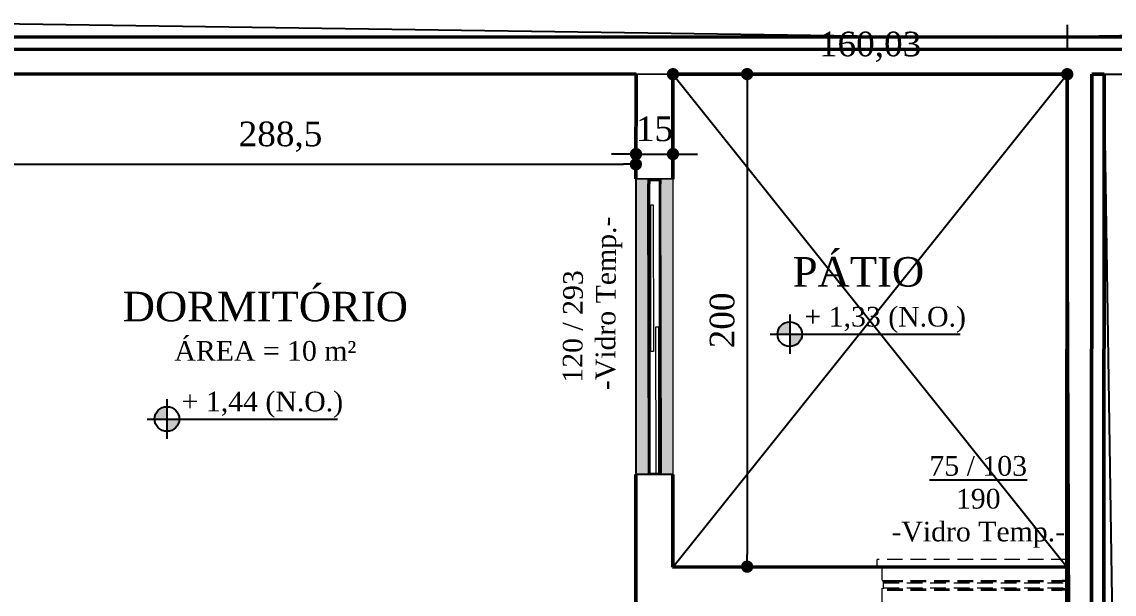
# Model space of a CAD drawing. Header units: centimetres. Extents: x -48696 to 156237, y -5617 to 29024.
# Drawn here: x -45395.8 to -44952.4, y 10919.8 to 11152.2 of the extents above; entities that cross this region are included whole.
import ezdxf

# ---------------------------------------------------------------- set-up
doc = ezdxf.new("R2010")
doc.units = ezdxf.units.CM
doc.linetypes.add('HIDDEN', pattern=[9.525, 6.35, -3.175])
doc.layers.add('A0 BV', color=7, linetype='Continuous', plot=False)
for name, color, linetype, lineweight in [('Hachura', 1, 'Continuous', 9), ('Parede Baixa', 5, 'Continuous', 50), ('Pisos Externos', 15, 'Continuous', 9), ('Portas - Janelas', 2, 'Continuous', 20), ('Projeção Viga', 1, 'HIDDEN', 9)]:
    doc.layers.add(name, color=color, linetype=linetype, lineweight=lineweight)
for name, color, linetype in [('Hachuria - Moveis', 1, 'Continuous'), ('Piso', 55, 'Continuous'), ('PN010', 1, 'Continuous'), ('Portas-Cotas', 2, 'Continuous'), ('Texto', 2, 'Continuous')]:
    doc.layers.add(name, color=color, linetype=linetype)
doc.styles.add('Valéria', font='romantic.ttf', dxfattribs={"height": 10})
doc.dimstyles.new('Cota - 50', dxfattribs={"dimtxt": 10, "dimasz": 5, "dimexe": 10, "dimexo": 20, "dimgap": 5, "dimtad": 1, "dimtxsty": 'Valéria', "dimblk": 'DOT', "dimcen": 0, "dimclrd": 12, "dimclre": 12, "dimclrt": 2, "dimazin": 2, "dimtfac": 1, "dimtix": 1, "dimtmove": 0, "dimatfit": 3, "dimldrblk": 'DOT', "dimfxl": 1, "dimarcsym": 0})

# ---------------------------------------------------------------- blocks, each defined once
blk = doc.blocks.new('_Dot')
at = {"color": 0, "linetype": 'ByBlock', "lineweight": -2}
blk.add_line((-0.5, 0), (-1, 0), dxfattribs=at)
at = {"color": 0, "linetype": 'ByBlock', "const_width": 0.5}
blk.add_lwpolyline([(-0.25, 0, 1), (0.25, 0, 1)], format="xyb", close=True, dxfattribs=at)
blk = doc.blocks.new('*D1788')
at = {"color": 12, "lineweight": -2, "transparency": 16777216}
for p, q in [((-45146.46, 11110.98), (-45146.46, 11088.51)), ((-45131.46, 11110.97), (-45131.46, 11088.51)), ((-45151.46, 11098.51), (-45156.46, 11098.51)), ((-45146.46, 11098.51), (-45131.46, 11098.51)), ((-45126.46, 11098.51), (-45121.46, 11098.51))]:
    blk.add_line(p, q, dxfattribs=at)
at = {"layer": 'Defpoints', "color": 0, "transparency": 16777216}
for p in [(-45146.46, 11130.98), (-45131.46, 11130.97), (-45131.46, 11098.51)]:
    blk.add_point(p, dxfattribs=at)
at = {"color": 12, "lineweight": -2, "transparency": 16777216, "xscale": 5, "yscale": 5, "zscale": 5}
blk.add_blockref('_Dot', (-45146.46, 11098.51), dxfattribs=at)
at = {"color": 12, "lineweight": -2, "transparency": 16777216, "xscale": 5, "yscale": 5, "zscale": 5, "rotation": 180}
blk.add_blockref('_Dot', (-45131.46, 11098.51), dxfattribs=at)
at = {"color": 2, "transparency": 16777216, "insert": (-45138.96, 11108.7), "char_height": 10, "attachment_point": 5, "style": 'Valéria'}
blk.add_mtext('15', dxfattribs=at)
blk = doc.blocks.new('*D1822')
at = {"layer": 'A0 BV', "color": 12, "lineweight": -2, "transparency": 16777216}
for p, q in [((-45435.02, 11111.07), (-45435.02, 11084.36)), ((-45146.52, 11110.9), (-45146.52, 11084.36)), ((-45430.02, 11094.36), (-45151.52, 11094.36))]:
    blk.add_line(p, q, dxfattribs=at)
at = {"layer": 'Defpoints', "color": 0, "transparency": 16777216}
for p in [(-45435.02, 11131.07), (-45146.52, 11130.9), (-45146.52, 11094.36)]:
    blk.add_point(p, dxfattribs=at)
at = {"layer": 'A0 BV', "color": 12, "lineweight": -2, "transparency": 16777216, "xscale": 5, "yscale": 5, "zscale": 5, "rotation": 180}
blk.add_blockref('_Dot', (-45435.02, 11094.36), dxfattribs=at)
at = {"layer": 'A0 BV', "color": 12, "lineweight": -2, "transparency": 16777216, "xscale": 5, "yscale": 5, "zscale": 5}
blk.add_blockref('_Dot', (-45146.52, 11094.36), dxfattribs=at)
at = {"layer": 'A0 BV', "color": 2, "transparency": 16777216, "insert": (-45290.77, 11105.51), "char_height": 10, "attachment_point": 5, "style": 'Valéria'}
blk.add_mtext('288,5', dxfattribs=at)
blk = doc.blocks.new('*D1836')
at = {"color": 12, "lineweight": -2, "transparency": 16777216}
for p, q in [((-45111.46, 11130.98), (-45091.35, 11130.98)), ((-45101.35, 11125.98), (-45101.35, 10935.98)), ((-45111.46, 10930.98), (-45091.35, 10930.98))]:
    blk.add_line(p, q, dxfattribs=at)
at = {"layer": 'Defpoints', "color": 0, "transparency": 16777216}
for p in [(-45131.46, 11130.98), (-45131.46, 10930.98), (-45101.35, 10930.98)]:
    blk.add_point(p, dxfattribs=at)
at = {"color": 12, "lineweight": -2, "transparency": 16777216, "xscale": 5, "yscale": 5, "zscale": 5}
for p, rotation in [((-45101.35, 11130.98), 90), ((-45101.35, 10930.98), 270)]:
    blk.add_blockref('_Dot', p, dxfattribs=dict(at, rotation=rotation))
at = {"color": 2, "transparency": 16777216, "insert": (-45111.47, 11030.98), "char_height": 10, "attachment_point": 5, "rotation": 90, "style": 'Valéria'}
blk.add_mtext('200', dxfattribs=at)
blk = doc.blocks.new('*D1837')
at = {"color": 12, "lineweight": -2, "transparency": 16777216}
for p, q in [((-44971.43, 11150.93), (-44971.43, 11140.93)), ((-45126.46, 11130.93), (-44976.43, 11130.93)), ((-45131.46, 11110.98), (-45131.46, 11120.93))]:
    blk.add_line(p, q, dxfattribs=at)
at = {"layer": 'Defpoints', "color": 0, "transparency": 16777216}
for p in [(-45131.46, 11130.98), (-44971.43, 11130.93), (-44971.43, 11130.93)]:
    blk.add_point(p, dxfattribs=at)
at = {"color": 12, "lineweight": -2, "transparency": 16777216, "xscale": 5, "yscale": 5, "zscale": 5, "rotation": 180}
blk.add_blockref('_Dot', (-45131.46, 11130.93), dxfattribs=at)
at = {"color": 12, "lineweight": -2, "transparency": 16777216, "xscale": 5, "yscale": 5, "zscale": 5}
blk.add_blockref('_Dot', (-44971.43, 11130.93), dxfattribs=at)
at = {"color": 2, "transparency": 16777216, "insert": (-45051.45, 11142.03), "char_height": 10, "attachment_point": 5, "style": 'Valéria'}
blk.add_mtext('160,03', dxfattribs=at)

msp = doc.modelspace()

# ---------------------------------------------------------------- hatches: boundary and pattern name
at = {"layer": 'Pisos Externos'}
h = msp.add_hatch(dxfattribs=at)
h.set_pattern_fill('AR-SAND', color=256, scale=0.05, angle=225.0885755)
h.set_pattern_definition([(262.5885755, (-38269.0849, -53091.436), (1.78949214, -1.67100301), [0, -1.9304, 0, -2.159, 0, -2.06375]), (232.5885755, (-38269.085, -53091.436), (0.95142842, -4.12219834), [0, -1.0414, 0, -1.7399, 0, -0.66675]), (192.5885755, (-38267.982, -53090.3297), (-2.78716461, -2.80597368), [0, -0.635, 0, -2.286, 0, -2.9845]), (182.5885755, (-38267.982, -53090.3297), (-1.90601143, -3.49070464), [0, -0.3175, 0, -1.4986, 0, -1.7145])])
h.paths.add_polyline_path([(-45146.48844, 11088.36508), (-45146.30293, 10968.36522), (-45141.30294, 10968.37295), (-45141.30603, 10970.37295), (-45141.48536, 11086.37281), (-45141.48845, 11088.37281)])
h.paths.add_polyline_path([(-45136.48845, 11088.38054), (-45136.48536, 11086.38054), (-45136.30603, 10970.38068), (-45136.30294, 10968.38068), (-45131.30295, 10968.38841), (-45131.48846, 11088.38827)])
at = {"layer": 'Portas - Janelas'}
h = msp.add_hatch(color=256, dxfattribs=at)
edge = h.paths.add_edge_path()
edge.add_arc((-45084.0543, 11025.3681), 5, 90, 180)
edge.add_line((-45089.0543, 11025.3681), (-45084.0543, 11025.3681))
edge.add_line((-45084.0543, 11025.3681), (-45084.0543, 11030.3681))
edge = h.paths.add_edge_path()
edge.add_arc((-45084.0543, 11025.3681), 5, 270, 360)
edge.add_line((-45079.0543, 11025.3681), (-45084.0543, 11025.3681))
edge.add_line((-45084.0543, 11025.3681), (-45084.0543, 11020.3681))
h = msp.add_hatch(color=256, dxfattribs=at)
edge = h.paths.add_edge_path()
edge.add_arc((-45336.85899, 10990.93585), 5, 90, 180)
edge.add_line((-45341.85899, 10990.93585), (-45336.85899, 10990.93585))
edge.add_line((-45336.85899, 10990.93585), (-45336.85899, 10995.93585))
edge = h.paths.add_edge_path()
edge.add_arc((-45336.85899, 10990.93585), 5, 270, 360)
edge.add_line((-45331.85899, 10990.93585), (-45336.85899, 10990.93585))
edge.add_line((-45336.85899, 10990.93585), (-45336.85899, 10985.93585))

# ---------------------------------------------------------------- linework, layer by layer
for p, q in [((-45738.53845, 11156.15298), (-45000.05574, 11145.75107)), ((-44354.75303, 11155.75244), (-45000.05574, 11145.75107)), ((-45738.53845, 11131.15482), (-44971.43446, 11130.93176)), ((-44971.43446, 11130.93176), (-44967.21533, 9832.89636)), ((-44937.1857, 9842.90048), (-44956.43446, 11130.92449)), ((-44956.43446, 11130.92449), (-44372.56003, 11130.92449))]:
    msp.add_line(p, q)
at = {"color": 5}
for p, q in [((-45131.48846, 11088.38827), (-45146.48846, 11088.39702)), ((-45131.55845, 10968.38829), (-45146.55845, 10968.39704))]:
    msp.add_line(p, q, dxfattribs=at)
at = {"layer": 'Hachura'}
for points in [[(-45139.47222, 11077.87591), (-45139.38023, 11018.37598), (-45140.38023, 11018.37444), (-45140.47222, 11077.87437), (-45139.47222, 11077.87591)], [(-45138.30371, 10968.87759), (-45138.39569, 11028.37752), (-45137.3957, 11028.37906)], [(-45137.3957, 11028.37906), (-45137.30371, 10968.87913)]]:
    msp.add_lwpolyline(points, dxfattribs=at)
at = {"layer": 'Hachuria - Moveis'}
for p, q in [((-45141.48845, 11088.37281), (-45141.48536, 11086.37281)), ((-45140.98536, 11086.37358), (-45141.48536, 11086.37281)), ((-45140.98767, 11087.87358), (-45136.98768, 11087.87977)), ((-45140.98767, 11087.87358), (-45140.98536, 11086.37358)), ((-45136.98768, 11087.87977), (-45136.98536, 11086.37977)), ((-45136.98536, 11086.37977), (-45136.48536, 11086.38054)), ((-45136.48845, 11088.38054), (-45136.48536, 11086.38054)), ((-45140.80603, 10970.37372), (-45141.30603, 10970.37295)), ((-45141.30294, 10968.37295), (-45141.30603, 10970.37295)), ((-45140.80371, 10968.87372), (-45140.80603, 10970.37372)), ((-45140.80371, 10968.87372), (-45136.80371, 10968.87991)), ((-45136.80603, 10970.37991), (-45136.30603, 10970.38068)), ((-45136.80371, 10968.87991), (-45136.80603, 10970.37991)), ((-45136.30294, 10968.38068), (-45136.30603, 10970.38068))]:
    msp.add_line(p, q, dxfattribs=at)
for centre in [(-45084.0543, 11025.3681), (-45336.85899, 10990.93585)]:
    msp.add_circle(centre, 5, dxfattribs=at)
at = {"layer": 'Parede Baixa'}
for p, q in [((-45738.53845, 11146.15297), (-44520.4958, 11145.79878)), ((-45738.53845, 11141.15297), (-44515.79851, 11140.79742)), ((-45435.01976, 11131.06656), (-45146.46362, 11130.98266)), ((-45146.48846, 11088.39702), (-45146.46362, 11130.98266)), ((-45131.48846, 11088.38827), (-45131.46362, 11130.97829)), ((-45131.46362, 11130.97829), (-44971.43446, 11130.93176)), ((-44971.7058, 10665.70496), (-44971.43446, 11130.93176)), ((-44961.99998, 10161.32623), (-44961.43446, 11130.92885)), ((-44961.43446, 11130.92885), (-44956.43446, 11130.9274)), ((-44956.99998, 10161.32726), (-44956.43446, 11130.9274)), ((-45146.66436, 10786.81474), (-45146.55845, 10968.39704)), ((-45131.58037, 10930.79827), (-45131.55845, 10968.38829)), ((-45131.60123, 10930.79825), (-44971.55111, 10930.92738))]:
    msp.add_line(p, q, dxfattribs=at)
at = {"layer": 'Piso'}
for p, q in [((-45131.58037, 10930.79827), (-44971.43446, 11130.93176)), ((-45131.46362, 11130.97829), (-44971.55986, 10930.92737)), ((-45141.30603, 10970.37295), (-45141.48536, 11086.37281)), ((-45140.80603, 10970.37372), (-45140.98536, 11086.37358)), ((-45136.98536, 11086.37977), (-45136.80603, 10970.37991)), ((-45136.30603, 10970.38068), (-45136.48536, 11086.38054))]:
    msp.add_line(p, q, dxfattribs=at)
at = {"layer": 'PN010'}
for p, q in [((-45146.48846, 11088.39702), (-45146.55845, 10968.39704)), ((-45084.0543, 11033.3681), (-45084.0543, 11017.3681)), ((-45092.0543, 11025.3681), (-45014.82455, 11025.3681)), ((-45336.85899, 10998.93585), (-45336.85899, 10982.93585)), ((-45344.85899, 10990.93585), (-45267.62923, 10990.93585))]:
    msp.add_line(p, q, dxfattribs=at)
at = {"layer": 'Portas - Janelas'}
msp.add_line((-45131.48846, 11088.38827), (-45131.55845, 10968.38829), dxfattribs=at)
at = {"layer": 'Projeção Viga'}
for p, q in [((-44971.55986, 10933.92737), (-45048.55986, 10933.92737)), ((-45048.55986, 10930.92737), (-45048.55986, 10933.92737)), ((-45046.55986, 10915.92737), (-45046.55986, 10930.92737)), ((-44971.55986, 10915.92737), (-44971.55986, 10930.92737)), ((-45046.55986, 10925.42737), (-45044.55986, 10925.42737)), ((-45046.05986, 10921.92737), (-45046.05986, 10924.92737)), ((-45046.05986, 10924.92737), (-45044.55986, 10924.92737)), ((-45044.55986, 10924.92737), (-45044.55986, 10925.42737)), ((-45044.55986, 10925.42737), (-44973.55986, 10925.42737)), ((-45044.55986, 10924.92737), (-44973.55986, 10924.92737)), ((-44971.55986, 10925.42737), (-44973.55986, 10925.42737)), ((-44973.55986, 10924.92737), (-44973.55986, 10925.42737)), ((-44972.05986, 10924.92737), (-44973.55986, 10924.92737)), ((-44972.05986, 10921.92737), (-44972.05986, 10924.92737)), ((-45046.05986, 10924.42737), (-44972.05986, 10924.42737)), ((-45046.05986, 10922.42737), (-44972.05986, 10922.42737)), ((-45044.55986, 10921.92737), (-44973.55986, 10921.92737)), ((-45044.55986, 10921.42737), (-44973.55986, 10921.42737)), ((-44972.05986, 10921.92737), (-44973.55986, 10921.92737)), ((-44973.55986, 10921.92737), (-44973.55986, 10921.42737)), ((-44971.55986, 10921.42737), (-44973.55986, 10921.42737))]:
    msp.add_line(p, q, dxfattribs=at)

# ---------------------------------------------------------------- texts
at = {"layer": 'Portas-Cotas', "insert": (-45164.11192, 11037.93238), "char_height": 8, "attachment_point": 5, "rotation": 89.6856787, "style": 'Valéria'}
msp.add_mtext('\\pxi-2.3669;120 / 293\\P\\pi0;-Vidro Temp.-', dxfattribs=at)
at = {"layer": 'Portas-Cotas', "insert": (-45056.16938, 11056.69884), "char_height": 12, "width": 112.4201183, "attachment_point": 2, "style": 'Valéria'}
msp.add_mtext('PÁTIO', dxfattribs=at)
at = {"layer": 'Portas-Cotas', "insert": (-45296.91034, 11042.5946), "char_height": 12, "attachment_point": 2, "style": 'Valéria'}
msp.add_mtext('DORMITÓRIO\\P{\\H0.6667x;ÁREA = 10 m²}', dxfattribs=at)
at = {"layer": 'Portas-Cotas', "insert": (-45082.55402, 10975.90424), "char_height": 8, "attachment_point": 1, "style": 'Valéria'}
msp.add_mtext_dynamic_manual_height_columns('\\pxqc;{\\L75 / 103\\P}190\\P-Vidro Temp.-', width=150, gutter_width=50, heights=[0], dxfattribs=at)
at = {"layer": 'Texto', "char_height": 8, "attachment_point": 1, "style": 'Valéria'}
for s, insert in [('+ 1,33 (N.O.)', (-45078.09082, 11036.47461)), ('+ 1,44 (N.O.)', (-45330.8955, 11002.04236))]:
    msp.add_mtext(s, dxfattribs=dict(at, insert=insert))

# ---------------------------------------------------------------- dimensions: what is measured, and where the dimension line sits
for base, p2, angle, picture, middle in [((-44971.43446, 11130.93176), (-44971.43446, 11130.93176), 180, '*D1837', (-45051.44904, 11142.03383)), ((-45101.35426, 10930.97829), (-45131.46362, 10930.97829), 90, '*D1836', (-45111.46521, 11030.97829))]:
    dim = msp.add_linear_dim(base=base, p1=(-45131.46362, 11130.97829), p2=p2, angle=angle, dimstyle='Cota - 50')
    dim.commit()
    dim.dimension.update_dxf_attribs({"geometry": picture, "text_midpoint": middle})
dim = msp.add_linear_dim(base=(-45131.46362, 11098.51248), p1=(-45146.46362, 11130.98266), p2=(-45131.46362, 11130.97391), dimstyle='Cota - 50')
dim.commit()
dim.dimension.update_dxf_attribs({"geometry": '*D1788', "text_midpoint": (-45138.96362, 11108.70479)})
at = {"layer": 'A0 BV'}
dim = msp.add_linear_dim(base=(-45146.51981, 11094.36223), p1=(-45435.01976, 11131.06656), p2=(-45146.51981, 11130.8983), dimstyle='Cota - 50', dxfattribs=at)
dim.commit()
dim.dimension.update_dxf_attribs({"geometry": '*D1822', "text_midpoint": (-45290.76978, 11105.50868)})

doc.saveas('drawing.dxf')
